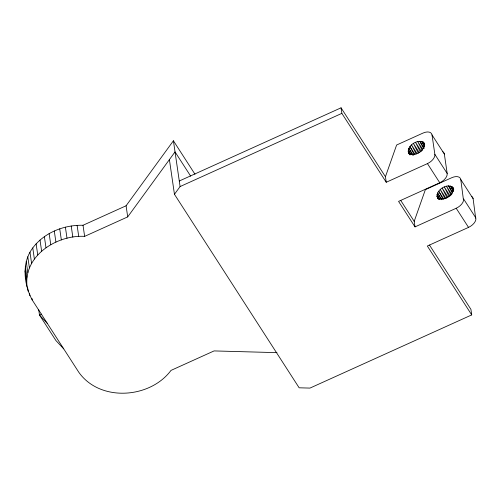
<?xml version="1.0" encoding="UTF-8"?>
<svg xmlns="http://www.w3.org/2000/svg" width="501" height="501" viewBox="0 0 501 501"><rect width="100%" height="100%" fill="white"/><g stroke="black" fill="none" stroke-linecap="round" stroke-linejoin="round"><path stroke-width="0.75" d="M415.01 226.89L414.202 221.336L425.374 189.647L451.739 177.717A9.231 5.273 -32.8 0 1 460.782 179.546L463.538 200.55A9.225 5.267 -32.8 0 1 456.198 208.259L415.01 226.89L398.571 201.389L439.759 182.752A9.225 5.267 -32.8 0 0 447.186 173.471L444.343 154.039L432.019 134.913A9.231 5.273 -32.8 0 0 422.976 133.084L396.617 145.014L385.438 176.703L386.246 182.258L427.447 163.614A9.225 5.267 -32.8 0 0 434.862 154.352L432.019 134.913M460.782 179.546L473.107 198.672L475.869 219.682A9.225 5.267 -32.8 0 1 468.523 227.385L427.334 246.022L471.723 314.91L309.962 388.093L299.147 387.799L174.454 194.3L169.401 159.619M276.997 352.648L214.071 350.919L171.01 370.402C149.943 398.696 99.918 402.203 78.795 372.256L32.208 299.961C23.854 284.267 21.424 262.856 32.765 247.926C44.332 232.514 64.078 224.817 83.016 225.262L126.083 205.779L173.415 140.775L194.989 174.254M27.079 286.691C23.184 255.854 56.882 234.712 84.638 236.372L127.705 216.889L175.031 151.878L190.687 176.17M174.454 194.3L180.091 186.56L341.857 113.37L341.049 107.815L179.283 181.005M41.545 314.108L39.485 315.041L55.918 340.548L63.721 348.859M47.282 323.358L39.485 315.041L38.709 309.743M409.474 154.245C404.451 146.943 418.128 137.637 424.109 142.873C426.238 150.156 414.421 157.771 408.616 152.949L409.843 154.859M438.237 198.878C432.801 191.269 448.877 180.848 453.693 188.783M434.862 154.352L447.186 173.471M463.625 198.978L475.95 218.104M424.735 144.457L423.088 141.908L424.641 144.557M453.493 189.09L451.852 186.541L453.787 189.86M424.491 145.81L421.61 141.351L424.61 146.78M453.662 191.081L450.374 185.984L453.374 191.42M424.297 148.252L419.775 141.238L423.671 148.622M452.647 192.246L448.539 185.871L452.434 193.261M422.637 149.235L417.709 141.583L422.268 150.507M451.814 194.507L446.472 186.215L451.032 195.139M421.303 151.283L415.548 142.359L420.32 151.822M450.067 195.916L444.312 186.992L449.084 196.455M456.198 208.259L468.523 227.385M419.199 152.436L413.444 143.511L418.31 153.118M447.963 197.075L442.208 188.144L447.074 197.751M416.882 153.256L411.54 144.964L416.199 153.97M446.053 198.528L440.304 189.597L444.963 198.603M414.891 154.27L409.962 146.618L414.289 154.696M443.654 198.903L438.726 191.257L443.053 199.335M413.344 155.373L408.822 148.359L412.592 155.085M441.694 199.373L437.586 192.998L441.356 199.717M411.07 154.54L408.196 150.075L410.964 154.746M439.834 199.173L436.953 194.707L439.721 199.379M410.175 154.828L408.121 151.64L409.774 154.277M438.939 199.461L436.885 196.273L438.538 198.91M438.2 198.859L437.373 197.582C443.185 202.41 455.002 194.789 452.873 187.506L453.681 188.808M341.049 107.815L385.438 176.703M400.712 200.413L414.202 221.336M429.482 245.058L470.915 309.355L471.723 314.91M341.857 113.37L386.246 182.258M427.447 163.614L439.759 182.752M25.463 275.588L26.378 279.527M173.415 140.775L180.091 186.56M126.083 205.779L127.705 216.889M83.016 225.262L84.638 236.372M77.11 225.369L78.732 236.472M71.211 226.001L72.827 237.111M65.387 227.16L67.009 238.269M59.725 228.832L61.347 239.935M54.29 230.986L55.912 242.089M49.148 233.598L50.77 244.707M44.37 236.641L45.986 247.751M40.011 240.073L41.627 251.183M36.122 243.849L37.744 254.959M32.765 247.926L34.381 259.03M29.972 252.247L31.588 263.357M27.78 256.762L29.396 267.872M31.989 298.477L32.208 299.961M26.215 261.409L27.837 272.519M29.546 293.511L29.866 295.734M25.3 266.137L26.922 277.247M27.611 287.593L28.15 291.294M25.05 270.884L26.672 281.988M471.604 196.398A9.231 5.273 -32.8 0 1 473.107 198.672M442.84 151.765A9.231 5.273 -32.8 0 1 444.343 154.039"/></g></svg>
